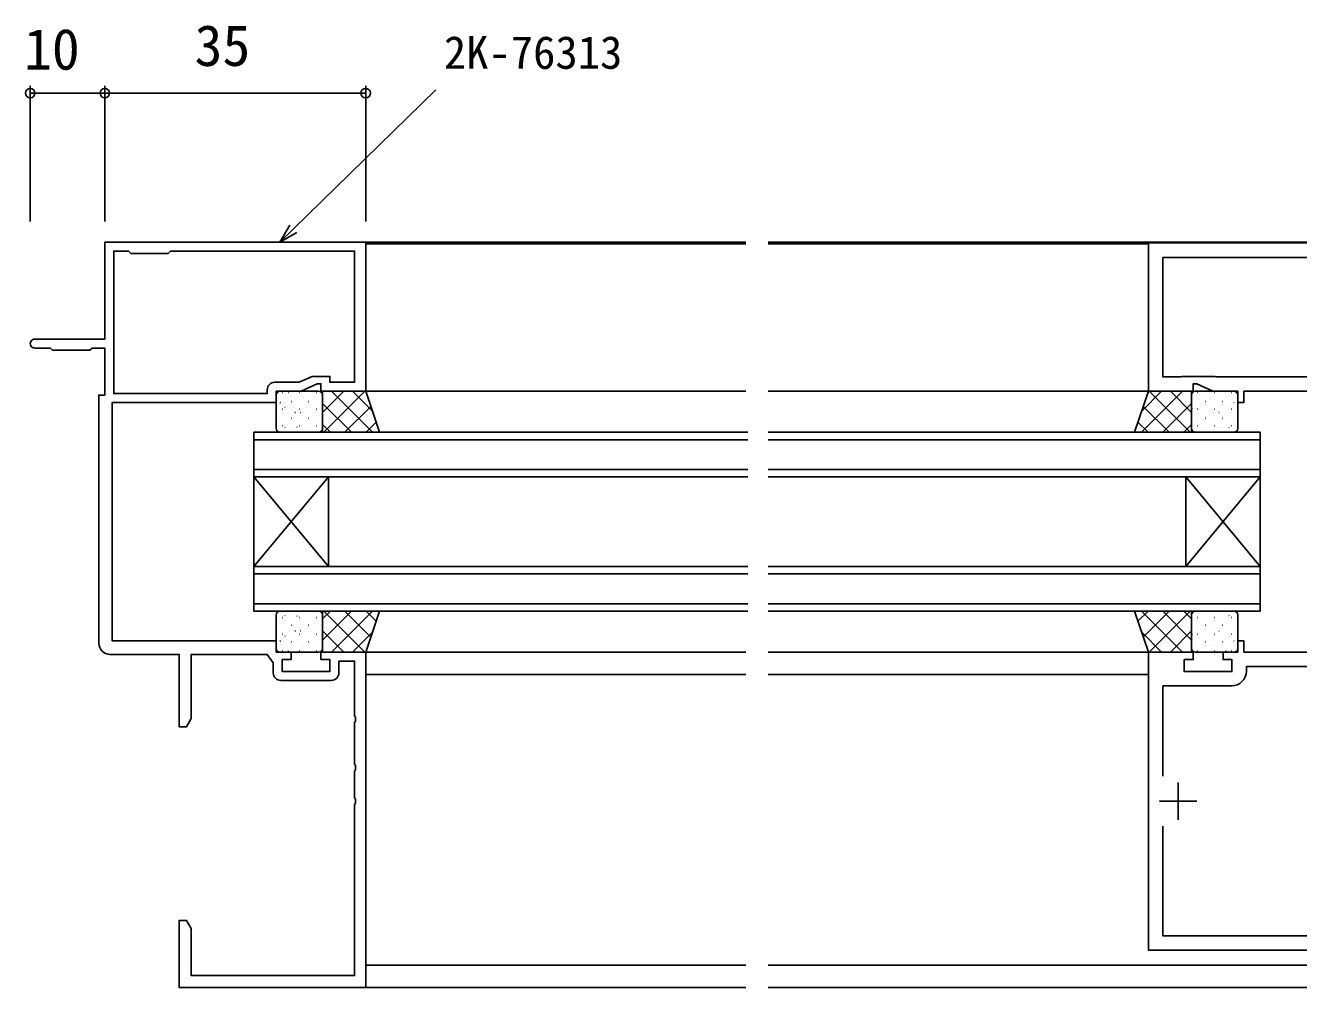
# Model space of a CAD drawing. Units: millimetres, scale not verified. Extents: x -437 to 438, y -344 to 341.
# Drawn here: x 52.7 to 223.4, y -66.6 to 62.5 of the extents above; entities that cross this region are included whole.
import ezdxf
from ezdxf.enums import TextEntityAlignment as Align

# ---------------------------------------------------------------- set-up
doc = ezdxf.new("R2010")
doc.units = ezdxf.units.MM
doc.header["$LTSCALE"] = 2
for name, color, linetype in [('0-2_YKK_11', 7, 'Continuous'), ('0-3_YKK_12', 2, 'Continuous'), ('0-4_YKK_13', 4, 'Continuous'), ('0-6_YKK_D', 6, 'Continuous')]:
    doc.layers.add(name, color=color, linetype=linetype)
doc.styles.add('ＭＳ ゴシック', font='')
doc.styles.get('ＭＳ ゴシック').set_extended_font_data('MS Gothic')

msp = doc.modelspace()

# ---------------------------------------------------------------- linework, layer by layer
at = {"layer": '0-2_YKK_11'}
for p, q in [((86.9, -25.402), (93.7, -25.402)), ((207.3, -44.102), (207.3, -39.102)), ((209.8, -41.602), (204.8, -41.602))]:
    msp.add_line(p, q, dxfattribs=at)
for points in [[(98.3, -66.602), (98.3, -21.602), (92.3, -21.602), (92.3, -22.602), (93.5, -22.602), (93.5, -24.202), (87.1, -24.202), (87.1, -22.602), (88.3, -22.602), (88.3, -21.602), (86.3, -21.602), (86.3, -20.102), (64.3, -20.102), (64.3, 11.898), (86.3, 11.898), (86.3, 13.398), (89.655, 13.398), (91.8, 14.398), (92.3, 14.398), (92.3, 13.398), (98.3, 13.398), (98.3, 33.398), (63.3, 33.398), (63.3, 20.398), (53.9, 20.398)], [(263.3, 33.298), (203.3, 33.298), (203.3, 13.398), (209.3, 13.398), (209.3, 14.398), (209.8, 14.398), (211.944, 13.398), (215.3, 13.398), (215.3, 11.898), (216.1, 11.898), (216.1, 13.398), (225.3, 13.398)], [(85.1, 13.598), (85.1, 13.098), (64.5, 13.098), (64.5, 32.198), (66.5, 32.198), (66.8, 31.898), (71.8, 31.898), (72.1, 32.198)], [(72.1, 32.198), (96.8, 32.198), (96.8, 14.598), (93.5, 14.598), (93.5, 15.398), (91.105, 15.398), (89.389, 14.598), (86.1, 14.598)], [(230.134, 15.328), (212.372, 15.328), (212.222, 15.398), (207.8, 15.398), (207.65, 15.328), (205.23, 15.328), (205.23, 31.368), (261.37, 31.368), (261.37, 15.328), (258.95, 15.328), (258.8, 15.398), (254.378, 15.398), (254.227, 15.328), (236.466, 15.328)], [(53.9, 19.198), (56, 19.198), (56.3, 18.898), (61.3, 18.898), (61.6, 19.198), (63.3, 19.198), (63.3, 12.898), (62.5, 12.898), (62.5, -20.402)], [(225.3, -21.602), (216.1, -21.602), (216.1, -20.102), (215.3, -20.102), (215.3, -21.602), (213.3, -21.602), (213.3, -22.602), (214.5, -22.602), (214.5, -24.202), (208.1, -24.202), (208.1, -22.602), (209.3, -22.602), (209.3, -21.602), (203.3, -21.602), (203.3, -61.602), (263.3, -61.602)], [(64, -21.902), (73.3, -21.902), (73.3, -31.602), (74.27, -31.602), (74.9, -30.51), (74.9, -21.902), (85.1, -21.902), (85.9, -23.044), (85.9, -24.402)], [(94.7, -24.402), (94.7, -22.802), (96.8, -22.802), (96.8, -30.143), (96.92, -30.327), (96.92, -30.877), (96.8, -31.06), (96.8, -36.643), (96.92, -36.827), (96.92, -37.377), (96.8, -37.56), (96.8, -41.143), (96.92, -41.327), (96.92, -41.877), (96.8, -42.06), (96.8, -65.002), (74.9, -65.002), (74.9, -58.693), (74.27, -57.602), (73.3, -57.602), (73.3, -66.602), (98.3, -66.602)], [(216.43, -24.132), (216.43, -23.532), (250.17, -23.532), (250.17, -24.132)], [(205.23, -38.251), (205.23, -26.132), (214.43, -26.132)], [(261.37, -44.952), (261.37, -59.672), (205.23, -59.672), (205.23, -44.952)]]:
    msp.add_lwpolyline(points, dxfattribs=at)
for centre, radius, start, end in [((53.9, 19.798), 0.6, 89.99999, 270.00001), ((86.1, 13.598), 1, 90.00001, 179.99999), ((64, -20.402), 1.5, 180.00001, 269.99999), ((86.9, -24.402), 1, 180.00001, 269.99999), ((93.7, -24.402), 1, 270.00001, 359.99999), ((214.43, -24.132), 2, 270, 359.99998)]:
    msp.add_arc(centre, radius, start, end, dxfattribs=at)
at = {"layer": '0-3_YKK_12'}
for p, q in [((98, 33.398), (149.3, 33.398)), ((98.3, 33.198), (149.3, 33.198)), ((152.3, 33.398), (314.3, 33.398)), ((152.3, 33.198), (203.3, 33.198)), ((149.3, 13.398), (98.3, 13.398)), ((203.3, 13.398), (152.3, 13.398)), ((83.3, 7.898), (149.55, 7.898)), ((83.3, 1.898), (83.3, 7.898)), ((149.55, 6.898), (83.3, 6.898)), ((218.3, 6.898), (152.3, 6.898)), ((83.3, 2.898), (149.55, 2.898)), ((149.55, 1.898), (83.3, 1.898)), ((83.3, 1.898), (83.3, -10.102)), ((83.3, 1.898), (93.3, -10.102)), ((83.3, -10.102), (93.3, 1.898)), ((93.3, 1.898), (93.3, -10.102)), ((152.3, 2.898), (218.3, 2.898)), ((218.3, 1.898), (152.3, 1.898)), ((208.3, 1.898), (208.3, -10.102)), ((218.3, 1.898), (208.3, -10.102)), ((218.3, -10.102), (208.3, 1.898)), ((218.3, 1.898), (218.3, -10.102)), ((83.3, -10.102), (149.55, -10.102)), ((149.55, -11.102), (83.3, -11.102)), ((218.3, -11.102), (152.3, -11.102)), ((83.3, -15.102), (149.55, -15.102)), ((152.3, -15.102), (218.3, -15.102)), ((149.3, -21.602), (98.3, -21.602)), ((203.3, -21.602), (152.3, -21.602)), ((149.3, -24.602), (98.3, -24.602)), ((203.3, -24.602), (152.3, -24.602)), ((149.3, -63.602), (98.3, -63.602)), ((314.3, -63.602), (152.3, -63.602)), ((149.3, -66.602), (97.3, -66.602)), ((314.3, -66.602), (152.3, -66.602))]:
    msp.add_line(p, q, dxfattribs=at)
for points in [[(152.3, 7.898), (218.3, 7.898), (218.3, 1.898)], [(149.55, -16.102), (83.3, -16.102), (83.3, -10.102)], [(152.3, -10.102), (218.3, -10.102), (218.3, -16.102), (152.3, -16.102)]]:
    msp.add_lwpolyline(points, dxfattribs=at)
at = {"layer": '0-4_YKK_13'}
for p, q in [((86.3, 12.898), (86.3, 8.398)), ((92.015, 13.398), (86.8, 13.398)), ((87.194, 13.243), (87.156, 13.243)), ((87.93, 13.244), (87.923, 13.246)), ((88.405, 12.032), (88.368, 12.032)), ((89.474, 13.243), (89.436, 13.243)), ((90.023, 12.503), (90.015, 12.505)), ((90.685, 12.032), (90.648, 12.032)), ((91.754, 13.243), (91.716, 13.243)), ((95.364, 13.398), (92.515, 10.549)), ((92.536, 13.398), (92.515, 13.378)), ((92.515, 8.798), (92.515, 12.898)), ((98.192, 13.398), (92.692, 7.898)), ((93.717, 13.398), (99.217, 7.898)), ((96.546, 13.398), (99.203, 10.741)), ((207.882, 13.398), (202.382, 7.898)), ((205.054, 13.398), (202.397, 10.741)), ((203.407, 13.398), (208.907, 7.898)), ((206.235, 13.398), (209.085, 10.549)), ((209.064, 13.398), (209.085, 13.378)), ((209.085, 8.798), (209.085, 12.898)), ((209.585, 13.398), (214.8, 13.398)), ((209.846, 13.243), (209.883, 13.243)), ((210.914, 12.032), (210.952, 12.032)), ((211.577, 12.503), (211.584, 12.505)), ((212.126, 13.243), (212.163, 13.243)), ((213.194, 12.032), (213.232, 12.032)), ((213.67, 13.244), (213.677, 13.246)), ((214.406, 13.243), (214.443, 13.243)), ((215.3, 12.898), (215.3, 8.398)), ((86.858, 11.865), (86.795, 11.906)), ((87.194, 11), (87.156, 11)), ((87.481, 11.272), (87.474, 11.275)), ((88.875, 10.53), (88.812, 10.571)), ((89.474, 11), (89.436, 11)), ((89.538, 10.544), (89.531, 10.546)), ((91.754, 11), (91.716, 11)), ((92.363, 11.674), (92.356, 11.677)), ((92.477, 11.084), (92.414, 11.125)), ((92.515, 11.772), (96.389, 7.898)), ((98.99, 11.367), (95.521, 7.898)), ((202.609, 11.367), (206.079, 7.898)), ((209.085, 11.772), (205.211, 7.898)), ((209.123, 11.084), (209.185, 11.125)), ((209.237, 11.674), (209.244, 11.677)), ((209.846, 11), (209.883, 11)), ((212.061, 10.544), (212.069, 10.546)), ((212.126, 11), (212.163, 11)), ((212.725, 10.53), (212.787, 10.571)), ((214.119, 11.272), (214.126, 11.275)), ((214.406, 11), (214.443, 11)), ((214.742, 11.865), (214.804, 11.906)), ((86.749, 9.401), (86.742, 9.403)), ((87.194, 8.758), (87.156, 8.758)), ((88.405, 9.789), (88.368, 9.789)), ((89.089, 8.572), (89.082, 8.574)), ((89.474, 8.758), (89.436, 8.758)), ((90.685, 9.789), (90.648, 9.789)), ((91.631, 9.803), (91.624, 9.805)), ((91.754, 8.758), (91.716, 8.758)), ((92.515, 8.944), (93.56, 7.898)), ((99.708, 9.257), (98.349, 7.898)), ((201.892, 9.257), (203.25, 7.898)), ((209.085, 8.944), (208.039, 7.898)), ((209.846, 8.758), (209.883, 8.758)), ((209.969, 9.803), (209.976, 9.805)), ((210.914, 9.789), (210.952, 9.789)), ((212.126, 8.758), (212.163, 8.758)), ((212.511, 8.572), (212.518, 8.574)), ((213.194, 9.789), (213.232, 9.789)), ((214.406, 8.758), (214.443, 8.758)), ((214.851, 9.401), (214.858, 9.403)), ((86.8, 7.898), (92.015, 7.898)), ((87.521, 8.487), (87.459, 8.529)), ((214.8, 7.898), (209.585, 7.898)), ((214.078, 8.487), (214.141, 8.529)), ((86.3, -21.102), (86.3, -16.602)), ((86.8, -16.102), (92.015, -16.102)), ((87.194, -16.961), (87.156, -16.961)), ((87.521, -16.691), (87.459, -16.732)), ((89.089, -16.775), (89.082, -16.778)), ((89.474, -16.961), (89.436, -16.961)), ((91.754, -16.961), (91.716, -16.961)), ((92.515, -17.147), (93.56, -16.102)), ((92.515, -19.976), (96.389, -16.102)), ((92.515, -17.002), (92.515, -21.102)), ((98.192, -21.602), (92.692, -16.102)), ((93.717, -21.602), (99.217, -16.102)), ((98.99, -19.571), (95.521, -16.102)), ((99.708, -17.46), (98.349, -16.102)), ((201.892, -17.46), (203.25, -16.102)), ((207.882, -21.602), (202.382, -16.102)), ((202.609, -19.571), (206.079, -16.102)), ((203.407, -21.602), (208.907, -16.102)), ((209.085, -19.976), (205.211, -16.102)), ((209.085, -17.147), (208.039, -16.102)), ((209.085, -17.002), (209.085, -21.102)), ((214.8, -16.102), (209.585, -16.102)), ((209.846, -16.961), (209.883, -16.961)), ((212.126, -16.961), (212.163, -16.961)), ((212.511, -16.775), (212.518, -16.778)), ((214.078, -16.691), (214.141, -16.732)), ((214.406, -16.961), (214.443, -16.961)), ((215.3, -21.102), (215.3, -16.602)), ((86.749, -17.604), (86.742, -17.606)), ((88.405, -17.992), (88.368, -17.992)), ((88.875, -18.733), (88.812, -18.774)), ((89.538, -18.747), (89.531, -18.749)), ((90.685, -17.992), (90.648, -17.992)), ((91.631, -18.006), (91.624, -18.008)), ((95.364, -21.602), (92.515, -18.752)), ((206.235, -21.602), (209.085, -18.752)), ((209.969, -18.006), (209.976, -18.008)), ((210.914, -17.992), (210.952, -17.992)), ((212.061, -18.747), (212.069, -18.749)), ((212.725, -18.733), (212.787, -18.774)), ((213.194, -17.992), (213.232, -17.992)), ((214.851, -17.604), (214.858, -17.606)), ((86.858, -20.068), (86.795, -20.109)), ((87.194, -19.204), (87.156, -19.204)), ((87.481, -19.475), (87.474, -19.478)), ((88.405, -20.235), (88.368, -20.235)), ((89.474, -19.204), (89.436, -19.204)), ((90.685, -20.235), (90.648, -20.235)), ((91.754, -19.204), (91.716, -19.204)), ((92.363, -19.877), (92.356, -19.88)), ((92.477, -19.287), (92.414, -19.329)), ((96.546, -21.602), (99.203, -18.944)), ((205.054, -21.602), (202.397, -18.944)), ((209.123, -19.287), (209.185, -19.329)), ((209.237, -19.877), (209.244, -19.88)), ((209.846, -19.204), (209.883, -19.204)), ((210.914, -20.235), (210.952, -20.235)), ((212.126, -19.204), (212.163, -19.204)), ((213.194, -20.235), (213.232, -20.235)), ((214.119, -19.475), (214.126, -19.478)), ((214.406, -19.204), (214.443, -19.204)), ((214.742, -20.068), (214.804, -20.109)), ((92.015, -21.602), (86.8, -21.602)), ((87.194, -21.446), (87.156, -21.446)), ((87.93, -21.447), (87.923, -21.45)), ((89.474, -21.446), (89.436, -21.446)), ((90.023, -20.706), (90.015, -20.709)), ((91.754, -21.446), (91.716, -21.446)), ((92.536, -21.602), (92.515, -21.581)), ((209.064, -21.602), (209.085, -21.581)), ((209.585, -21.602), (214.8, -21.602)), ((209.846, -21.446), (209.883, -21.446)), ((211.577, -20.706), (211.584, -20.709)), ((212.126, -21.446), (212.163, -21.446)), ((213.67, -21.447), (213.677, -21.45)), ((214.406, -21.446), (214.443, -21.446))]:
    msp.add_line(p, q, dxfattribs=at)
for points in [[(98.3, 13.398), (92.515, 13.398), (92.515, 7.898), (100.169, 7.898)], [(203.3, 13.398), (209.085, 13.398), (209.085, 7.898), (201.43, 7.898)], [(98.3, -21.602), (92.515, -21.602), (92.515, -16.102), (100.169, -16.102)], [(203.3, -21.602), (209.085, -21.602), (209.085, -16.102), (201.43, -16.102)]]:
    msp.add_lwpolyline(points, close=True, dxfattribs=at)
for centre, start, end in [((86.8, 12.898), 90, 180), ((92.015, 12.898), 0, 90), ((209.585, 12.898), 90, 180), ((214.8, 12.898), 360, 90), ((86.8, 8.398), 180, 270), ((92.015, 8.398), 270, 0), ((209.585, 8.398), 180, 270), ((214.8, 8.398), 270, 360), ((86.8, -16.602), 90, 180), ((92.015, -16.602), 0, 90), ((209.585, -16.602), 90, 180), ((214.8, -16.602), 360, 90), ((86.8, -21.102), 180, 270), ((92.015, -21.102), 270, 0), ((209.585, -21.102), 180, 270), ((214.8, -21.102), 270, 360)]:
    msp.add_arc(centre, 0.5, start, end, dxfattribs=at)
at = {"layer": '0-6_YKK_D'}
for p, q in [((53.3, 36.198), (53.3, 54.398)), ((53.3, 53.398), (63.3, 53.398)), ((63.3, 36.198), (63.3, 54.398)), ((63.3, 36.198), (63.3, 54.398)), ((63.3, 53.398), (98.3, 53.398)), ((98.3, 36.198), (98.3, 54.398))]:
    msp.add_line(p, q, dxfattribs=at)
for points in [[(86.777, 33.398), (88.602, 35.179), (107.729, 53.841)], [(89.079, 34.69), (86.777, 33.398), (88.125, 35.668)]]:
    msp.add_lwpolyline(points, dxfattribs=at)
for centre in [(53.3, 53.398), (63.3, 53.398), (63.3, 53.398), (98.3, 53.398)]:
    msp.add_circle(centre, 0.637, dxfattribs=at)

# ---------------------------------------------------------------- texts
at = {"layer": '0-6_YKK_D', "style": 'ＭＳ ゴシック'}
for s, height, p in [('10', 5.499, (52.462, 54.898)), ('35', 5.499, (75.345, 55.398)), ('2K-76313', 4.399, (108.786, 55.341))]:
    msp.add_text(s, height=height, dxfattribs=at).set_placement(p, align=Align.BOTTOM_LEFT)

doc.saveas('drawing.dxf')
